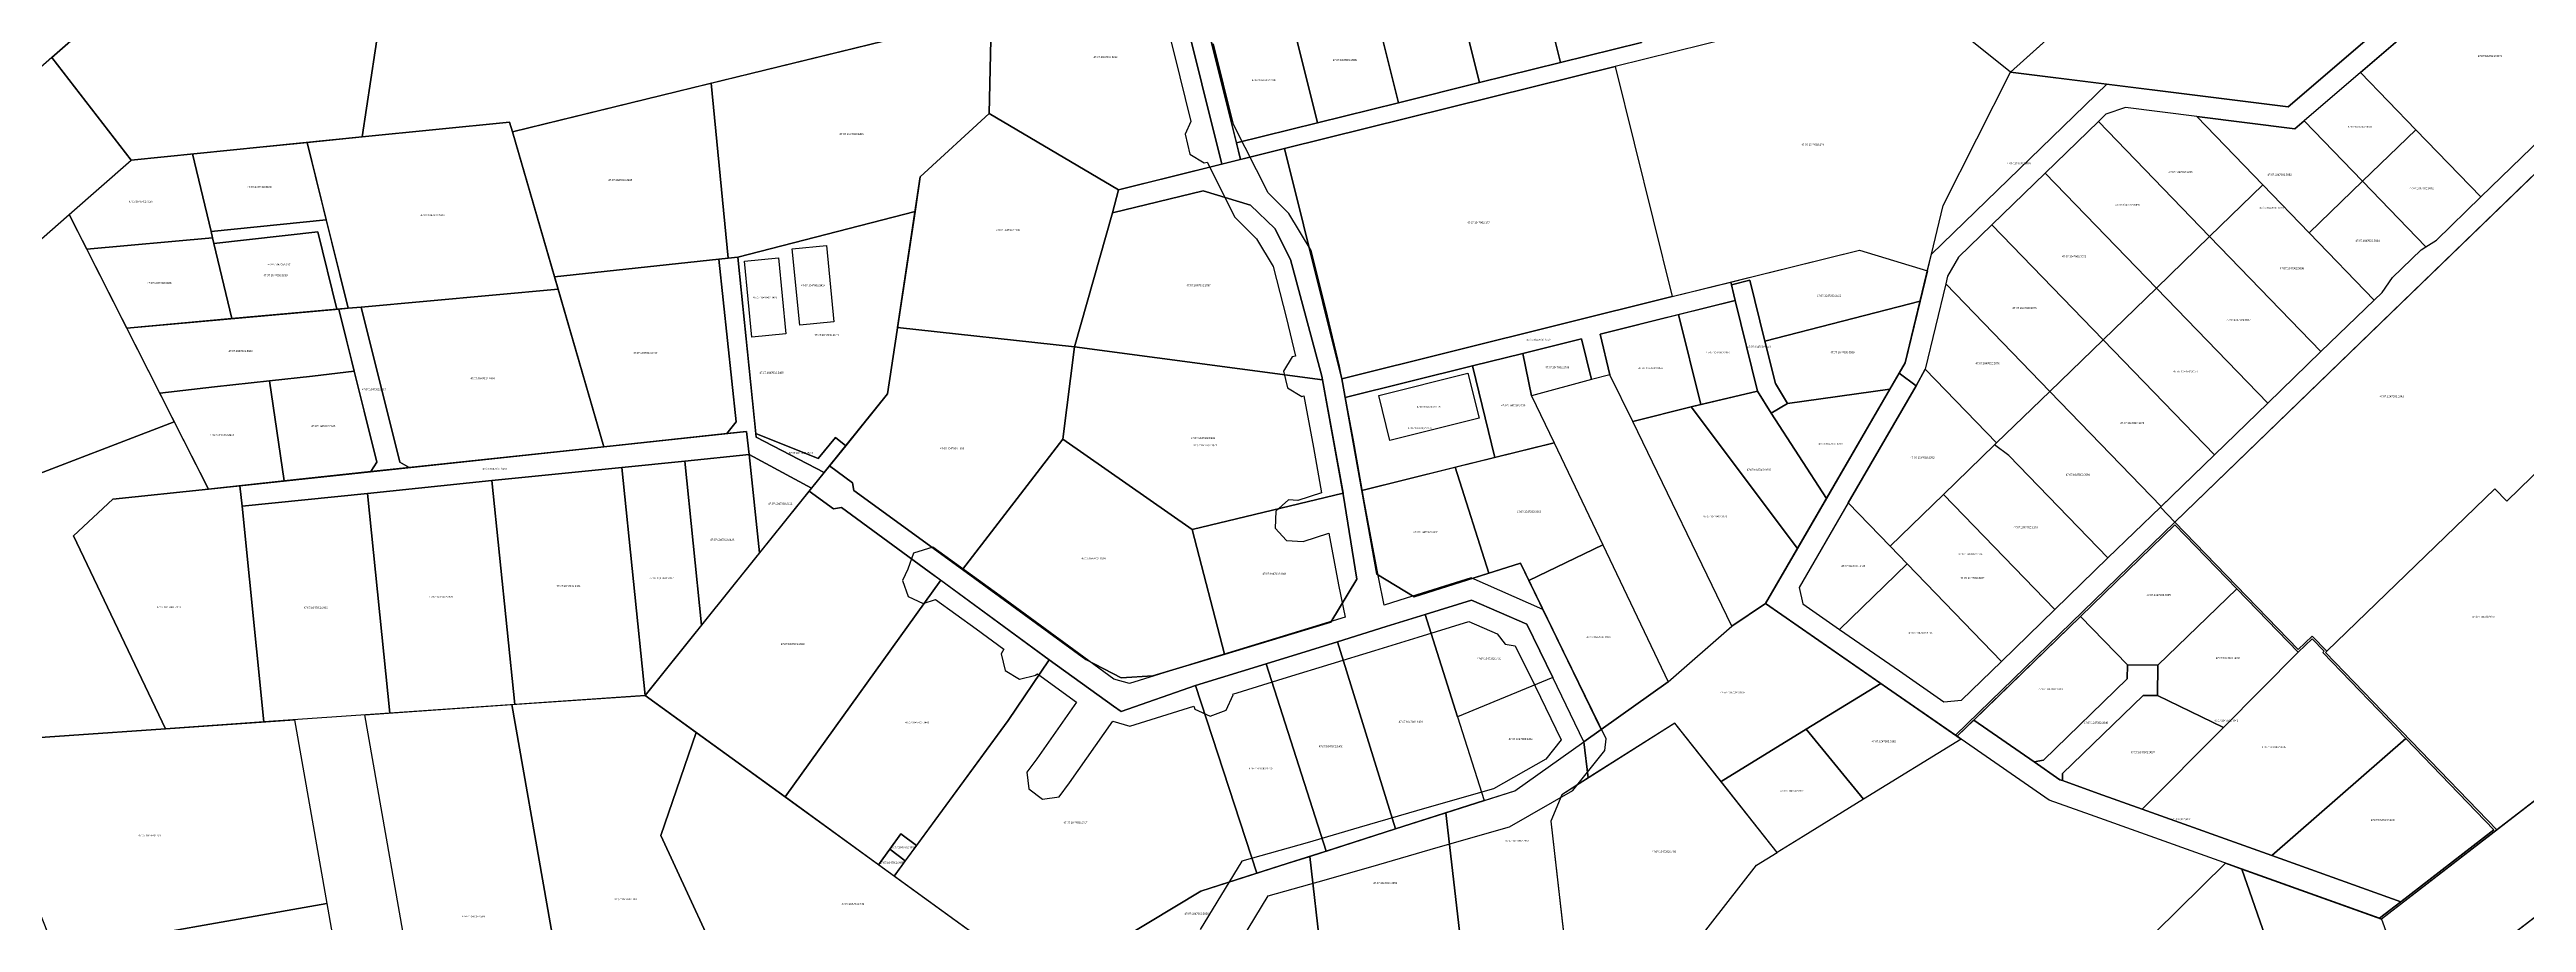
# Model space of a CAD drawing. Extents: x 896 to 2274771, y 652 to 548028.
# Drawn here: x 2232890 to 2234193, y 433235 to 433694 of the extents above; entities that cross this region are included whole.
import ezdxf
from ezdxf.enums import TextEntityAlignment as Align

# ---------------------------------------------------------------- set-up
doc = ezdxf.new("R2010")
doc.units = 0
doc.header["$MEASUREMENT"] = 0
for name, color, linetype in [('D', 1, 'CONTINUOUS'), ('LABELS', 254, 'CONTINUOUS'), ('P', 94, 'CONTINUOUS'), ('Z', 30, 'CONTINUOUS')]:
    doc.layers.add(name, color=color, linetype=linetype)

msp = doc.modelspace()

# ---------------------------------------------------------------- linework, layer by layer
at = {"layer": 'D', "linetype": 'Continuous'}
for points in [[(2233280.79, 433589.31), (2233298.71, 433591.08), (2233302.67, 433551), (2233284.74, 433549.24)], [(2233255.57, 433582.96), (2233273.49, 433584.73), (2233277.45, 433544.65), (2233259.52, 433542.89)], [(2233589.35, 433512.35), (2233636.31, 433523.98), (2233642.17, 433500.31), (2233595.21, 433488.68)]]:
    msp.add_lwpolyline(points, close=True, dxfattribs=at)
at = {"layer": 'P', "linetype": 'Continuous'}
for points in [[(2233072.8, 433767.7), (2233121.75, 433815.12), (2233289.44, 433851.35), (2233328.78, 433698.61), (2233133.54, 433650.89), (2233132.05, 433656.03), (2233054.39, 433648.23)], [(2233475.44, 433760.11), (2233478.3, 433771.32), (2233480.77, 433780.98), (2233486.97, 433755.98), (2233516.71, 433636.31), (2233506.79, 433633.85)], [(2234033.4, 433782.54), (2234198.72, 433776.18), (2234067.9, 433664.07), (2233921.71, 433682.19)], [(2233397.53, 433718.36), (2233470.11, 433739.21), (2233475.44, 433760.11), (2233506.79, 433633.85), (2233452.45, 433620.35), (2233384.42, 433660.51), (2233385.67, 433714.95)], [(2234105.88, 433682.13), (2234198.05, 433761.12), (2234208.6, 433764.79), (2234224.49, 433764.19), (2234231.48, 433758.04), (2234242.18, 433694.05), (2234238.85, 433683.96), (2234169.25, 433616.66), (2234135.02, 433652.03)], [(2233671.17, 433742.85), (2233713.77, 433753.44), (2233727.55, 433697.94), (2233684.96, 433687.36)], [(2233971.51, 433749.31), (2233984.51, 433738.61), (2233921.71, 433682.19), (2233869.87, 433724.06)], [(2233585.96, 433721.68), (2233628.57, 433732.27), (2233642.35, 433676.8), (2233599.75, 433666.21)], [(2233628.57, 433732.27), (2233671.17, 433742.85), (2233684.96, 433687.36), (2233642.35, 433676.8)], [(2233543.36, 433711.1), (2233585.96, 433721.68), (2233599.75, 433666.21), (2233557.14, 433655.63)], [(2233886.28, 433612.16), (2233921.71, 433682.19), (2233869.87, 433724.06), (2233713.68, 433685.26), (2233743.75, 433564.27), (2233842.29, 433588.73), (2233878.03, 433577.89)], [(2233238.15, 433676.45), (2233328.78, 433698.61), (2233385.67, 433714.96), (2233384.42, 433660.51), (2233348.12, 433627.24), (2233345.37, 433609.1), (2233252.21, 433585.05), (2233247, 433584.49)], [(2233500.75, 433700.51), (2233543.36, 433711.1), (2233557.14, 433655.63), (2233514.54, 433645.04)], [(2232770.27, 433583.82), (2232770.27, 433493.28), (2232900.33, 433607.42), (2232932.95, 433636.03), (2232891.19, 433689.92)], [(2233569.89, 433521.1), (2233539.84, 433642.05), (2233713.68, 433685.26), (2233743.75, 433564.27)], [(2233880.13, 433586.6), (2233886.28, 433612.16), (2233921.71, 433682.19), (2233972.39, 433675.91)], [(2234105.88, 433682.13), (2234076.21, 433656.7), (2234107, 433624.9), (2234135.02, 433652.03)], [(2233133.54, 433650.89), (2233238.15, 433676.45), (2233247, 433584.49), (2233242.2, 433583.97), (2233155.68, 433574.65)], [(2233025.48, 433645.32), (2233054.39, 433648.23), (2233132.05, 433656.03), (2233133.54, 433650.89), (2233157.56, 433568.12), (2233053.99, 433558.78), (2233047.18, 433558.17)], [(2233336.13, 433548.08), (2233348.12, 433627.24), (2233384.42, 433660.51), (2233452.45, 433620.35), (2233449.31, 433608.24), (2233429.37, 433537.95)], [(2233968, 433656.35), (2233939.98, 433629.22), (2233998.54, 433568.72), (2234026.56, 433595.84)], [(2234019.75, 433658.95), (2233982.21, 433663.61), (2233971.95, 433660.17), (2233968, 433656.35), (2234026.56, 433595.84), (2234054.59, 433622.97)], [(2234019.75, 433658.95), (2234071.37, 433652.56), (2234076.21, 433656.7), (2234107, 433624.9), (2234078.98, 433597.78), (2234054.59, 433622.97)], [(2232965.19, 433639.27), (2233025.48, 433645.32), (2233035.59, 433604.72), (2232974.94, 433598.54)], [(2233452.45, 433620.35), (2233539.85, 433642.05), (2233569.9, 433521.1), (2233580.46, 433462.31), (2233588.35, 433418.36), (2233608, 433406.4), (2233663.92, 433424.1), (2233706.39, 433336.71), (2233697.3, 433330.25), (2233680.94, 433364.1), (2233667.27, 433392.04), (2233638.2, 433404.64), (2233613.82, 433397.11), (2233593.36, 433390.79), (2233567.67, 433382.85), (2233553.43, 433378.45), (2233530.19, 433371.27), (2233493.03, 433359.79), (2233453.78, 433346.2), (2233449.8, 433349.04), (2233416.02, 433373.3), (2233352.9, 433419.58), (2233306.71, 433453.35), (2233302.52, 433452.68), (2233289.71, 433462.02), (2233297.56, 433471.78), (2233300.35, 433475.25), (2233312.49, 433466.45), (2233313.16, 433462.26), (2233370.31, 433420.84), (2233435.29, 433373.47), (2233453.78, 433363.9), (2233470.42, 433364.86), (2233506.85, 433375.82), (2233564.17, 433393.11), (2233577.92, 433415.81), (2233570.66, 433460.38), (2233559.41, 433522.37), (2233543.01, 433583.7), (2233534.65, 433600.1), (2233521.95, 433612.35), (2233497, 433619.95), (2233449.31, 433608.24)], [(2234008.32, 433445.74), (2234215.19, 433645.77), (2234236.39, 433518.82), (2234222.94, 433508.02), (2234204.13, 433489.85), (2234202.56, 433475.82), (2234182.85, 433456.78), (2234176.59, 433463.25), (2234088.18, 433377.88), (2234080.54, 433385.8), (2234073.22, 433378.72)], [(2234135.02, 433652.03), (2234107, 433624.9), (2234140.32, 433590.48), (2234145.85, 433594.03), (2234169.25, 433616.66)], [(2232900.33, 433607.42), (2232932.95, 433636.03), (2232965.19, 433639.27), (2232974.94, 433598.54), (2232975.74, 433595.17), (2232909.57, 433589.22)], [(2233939.98, 433629.22), (2233911.95, 433602.09), (2233970.52, 433541.59), (2233998.54, 433568.72)], [(2233449.31, 433608.24), (2233497, 433619.95), (2233521.95, 433612.35), (2233534.65, 433600.1), (2233543.01, 433583.7), (2233559.41, 433522.37), (2233559.75, 433520.51), (2233429.37, 433537.95)], [(2234054.59, 433622.97), (2234026.56, 433595.84), (2234085.15, 433535.33), (2234113.18, 433562.44), (2234078.98, 433597.78)], [(2234107, 433624.9), (2234078.98, 433597.78), (2234113.18, 433562.44), (2234117.32, 433566.44), (2234122.74, 433574.28), (2234137.83, 433588.87), (2234140.32, 433590.48)], [(2232770.27, 433493.28), (2232900.33, 433607.42), (2232955.61, 433498.48), (2232787.33, 433433.96), (2232770.26, 433487.55)], [(2232974.94, 433598.54), (2233035.59, 433604.72), (2233047.18, 433558.17), (2233041.21, 433557.63), (2233031.07, 433598.29), (2232976.48, 433592.12), (2232975.74, 433595.17)], [(2233252.21, 433585.05), (2233345.37, 433609.1), (2233335.91, 433546.63), (2233330.82, 433513.17), (2233308.89, 433485.89), (2233303.47, 433490.16), (2233294.46, 433479.17), (2233261.66, 433492.39)], [(2233911.95, 433602.09), (2233894.39, 433585.09), (2233888.68, 433575.09), (2233887.71, 433571.06), (2233942.5, 433514.47), (2233970.52, 433541.59)], [(2232909.57, 433589.22), (2232975.74, 433595.17), (2232976.48, 433592.12), (2232985.92, 433552.68), (2232930.63, 433547.73)], [(2232976.48, 433592.12), (2233031.07, 433598.29), (2233041.21, 433557.63), (2232985.92, 433552.68)], [(2233774.55, 433571.91), (2233784.27, 433574.32), (2233842.29, 433588.73), (2233878.03, 433577.89), (2233874.17, 433561.83), (2233792.56, 433540.78), (2233784.63, 433572.86), (2233774.91, 433570.46)], [(2234026.56, 433595.84), (2233998.54, 433568.72), (2234057.11, 433508.22), (2234085.15, 433535.33)], [(2233155.68, 433574.65), (2233242.2, 433583.97), (2233251.19, 433498.38), (2233246.36, 433492.25), (2233181.6, 433485.34)], [(2233242.2, 433583.97), (2233247, 433584.49), (2233252.21, 433585.05), (2233261.86, 433490.4), (2233297.56, 433471.78), (2233290.89, 433463.49), (2233258.07, 433481.27), (2233256.78, 433493.36), (2233246.36, 433492.25), (2233251.19, 433498.38)], [(2233053.99, 433558.78), (2233157.56, 433568.12), (2233181.6, 433485.34), (2233079.18, 433474.4), (2233074.28, 433477.27)], [(2233569.89, 433521.1), (2233743.75, 433564.27), (2233774.55, 433571.91), (2233776.95, 433562.2), (2233705.79, 433544.54), (2233711.03, 433523.2), (2233701.37, 433520.61), (2233696.09, 433542.11), (2233665.12, 433534.44), (2233638.71, 433527.88), (2233571.67, 433511.24)], [(2233747.11, 433554.79), (2233776.95, 433562.2), (2233788.71, 433514.65), (2233758.84, 433507.57)], [(2233774.91, 433570.46), (2233784.63, 433572.86), (2233792.56, 433540.78), (2233798.05, 433518.54), (2233804.37, 433508.16), (2233795.83, 433502.96), (2233788.71, 433514.65), (2233776.95, 433562.2)], [(2233792.56, 433540.78), (2233874.17, 433561.83), (2233866.41, 433529.52), (2233858.33, 433515.6), (2233804.37, 433508.16), (2233798.05, 433518.54)], [(2233887.71, 433571.06), (2233876.91, 433526.15), (2233914.48, 433487.34), (2233942.5, 433514.47)], [(2233998.54, 433568.72), (2233970.52, 433541.59), (2234029.07, 433481.11), (2234057.11, 433508.22)], [(2232930.66, 433547.67), (2233042.2, 433557.72), (2233050.34, 433525), (2233028.29, 433522.53), (2233005.77, 433520.03), (2232976.8, 433516.8), (2232947.95, 433513.59)], [(2233042.2, 433557.72), (2233047.18, 433558.17), (2233053.99, 433558.78), (2233074.28, 433477.27), (2233079.18, 433474.4), (2233059.07, 433472.25), (2233062.24, 433477.18)], [(2233705.79, 433544.54), (2233747.11, 433554.79), (2233758.84, 433507.57), (2233753.81, 433506.37), (2233722.99, 433498.54), (2233711.03, 433523.2)], [(2233336.13, 433548.08), (2233429.37, 433537.95), (2233423.19, 433489.33), (2233370.31, 433420.84), (2233313.16, 433462.26), (2233312.49, 433466.45), (2233300.35, 433475.25), (2233330.82, 433513.17), (2233335.91, 433546.63)], [(2233429.37, 433537.95), (2233559.75, 433520.51), (2233570.57, 433460.87), (2233491.19, 433441.87), (2233423.19, 433489.33)], [(2233665.12, 433534.44), (2233696.09, 433542.11), (2233701.37, 433520.61), (2233669.83, 433512.15)], [(2233970.52, 433541.59), (2233942.5, 433514.47), (2234001.04, 433454), (2234029.07, 433481.11)], [(2233005.77, 433520.03), (2233028.29, 433522.53), (2233050.34, 433525), (2233062.24, 433477.18), (2233059.07, 433472.25), (2233013.5, 433467.38)], [(2233571.67, 433511.24), (2233638.71, 433527.88), (2233650.38, 433479.68), (2233580.46, 433462.31)], [(2233638.71, 433527.88), (2233665.12, 433534.44), (2233669.83, 433512.15), (2233681.63, 433487.44), (2233650.38, 433479.68)], [(2233792.9, 433402.93), (2233863.23, 433524.03), (2233872.09, 433517.38), (2233836.37, 433455.88), (2233810.53, 433411.38), (2233812.44, 433402.77), (2233831.89, 433389.3), (2233863.39, 433367.47), (2233886.74, 433351.3), (2233895.98, 433352.06), (2233917.06, 433372.53), (2233945.04, 433399.7), (2233973.02, 433426.87), (2234000.68, 433453.65), (2234008.32, 433445.74), (2233990.4, 433428.42), (2233892.85, 433333.69), (2233857.12, 433358.43)], [(2233886.46, 433460.22), (2233858.44, 433433.09), (2233836.37, 433455.88), (2233872.09, 433517.38), (2233876.91, 433526.15), (2233914.48, 433487.34), (2233913.44, 433486.33)], [(2232947.95, 433513.59), (2232976.8, 433516.8), (2233005.77, 433520.03), (2233013.5, 433467.38), (2232973.56, 433463.11)], [(2233753.81, 433506.37), (2233788.71, 433514.65), (2233795.83, 433502.96), (2233824.99, 433458.16), (2233809.71, 433431.82)], [(2233804.37, 433508.16), (2233858.33, 433515.6), (2233824.99, 433458.16), (2233795.83, 433502.96)], [(2233914.48, 433487.34), (2233942.5, 433514.47), (2234001.04, 433454), (2234000.68, 433453.65), (2233973.02, 433426.87), (2233920.82, 433480.79), (2233913.44, 433486.33)], [(2232787.33, 433433.96), (2232955.61, 433498.48), (2232973.56, 433463.11), (2232923.3, 433457.73), (2232902.67, 433438.59), (2232950.92, 433337.13), (2232849.47, 433330.09)], [(2233722.99, 433498.54), (2233753.81, 433506.37), (2233809.71, 433431.82), (2233792.91, 433402.93), (2233775.13, 433390.95)], [(2234087.47, 433377.2), (2234088.18, 433377.88), (2234176.59, 433463.25), (2234182.85, 433456.78), (2234202.56, 433475.82), (2234204.13, 433489.85), (2234222.94, 433508.02), (2234253.88, 433342.71), (2234177.68, 433283.88)], [(2233122.78, 433467.52), (2233057.22, 433460.85), (2232991.28, 433454.14), (2232990.19, 433464.88), (2233181.6, 433485.34), (2233256.78, 433493.36), (2233258.06, 433481.27), (2233224.31, 433477.84), (2233191.13, 433474.47)], [(2233261.66, 433492.39), (2233294.46, 433479.17), (2233303.47, 433490.16), (2233308.89, 433485.89), (2233297.56, 433471.78), (2233261.86, 433490.4)], [(2233506.85, 433375.82), (2233470.42, 433364.86), (2233453.78, 433363.9), (2233435.29, 433373.47), (2233370.31, 433420.84), (2233423.19, 433489.33), (2233491.19, 433441.87), (2233508.27, 433376.25)], [(2233629.66, 433474.53), (2233681.63, 433487.44), (2233707.23, 433433.81), (2233668.35, 433414.99), (2233663.92, 433424.1), (2233647.3, 433418.84)], [(2233913.44, 433486.33), (2233886.46, 433460.22), (2233945.04, 433399.7), (2233973.02, 433426.87), (2233920.82, 433480.79)], [(2233122.78, 433467.52), (2233191.13, 433474.47), (2233203.32, 433354.63), (2233134.74, 433349.88)], [(2233191.13, 433474.47), (2233224.31, 433477.84), (2233233.08, 433391.63), (2233203.32, 433354.63)], [(2233224.31, 433477.84), (2233258.06, 433481.27), (2233263.58, 433429.54), (2233233.08, 433391.63)], [(2233258.07, 433481.27), (2233290.89, 433463.49), (2233263.58, 433429.54)], [(2233580.46, 433462.31), (2233629.66, 433474.53), (2233647.3, 433418.84), (2233608, 433406.4), (2233588.35, 433418.36)], [(2232923.3, 433457.73), (2232973.56, 433463.11), (2232990.19, 433464.88), (2232991.28, 433454.14), (2233002.81, 433340.73), (2232950.92, 433337.13), (2232902.67, 433438.59)], [(2232991.28, 433454.14), (2233057.22, 433460.85), (2233068.97, 433345.32), (2233002.81, 433340.73)], [(2233057.22, 433460.85), (2233122.78, 433467.52), (2233134.74, 433349.88), (2233068.97, 433345.32)], [(2233358.9, 433415.18), (2233277.01, 433301.21), (2233249.12, 433321.42), (2233203.32, 433354.63), (2233289.71, 433462.02), (2233302.52, 433452.68), (2233306.71, 433453.35), (2233352.9, 433419.58)], [(2233570.66, 433460.38), (2233577.92, 433415.81), (2233564.17, 433393.11), (2233508.27, 433376.25), (2233491.19, 433441.87), (2233570.57, 433460.87)], [(2233886.46, 433460.22), (2233858.44, 433433.09), (2233867.48, 433423.75), (2233917.06, 433372.53), (2233945.04, 433399.7)], [(2233858.44, 433433.09), (2233836.37, 433455.88), (2233810.53, 433411.38), (2233812.44, 433402.77), (2233831.89, 433389.3), (2233867.48, 433423.75)], [(2234008.26, 433444.29), (2233958.66, 433396.16), (2233893.69, 433333.11), (2233892.85, 433333.69), (2233990.4, 433428.42), (2234008.32, 433445.74), (2234073.22, 433378.72), (2234080.54, 433385.8), (2234088.18, 433377.88), (2234087.47, 433377.2), (2234177.68, 433283.88), (2234117.01, 433237.04), (2234115.91, 433237.44), (2234127.19, 433246.15), (2234176.18, 433283.99), (2234129.8, 433331.98), (2234086.06, 433377.23), (2234086.78, 433377.92), (2234080.54, 433384.39), (2234073.2, 433377.31), (2234040.85, 433410.71)], [(2233958.66, 433396.16), (2234008.26, 433444.29), (2234040.85, 433410.71), (2233999.32, 433370.5), (2233983.32, 433370.74)], [(2233741.63, 433361.75), (2233706.39, 433336.71), (2233668.35, 433414.99), (2233707.23, 433433.81)], [(2233867.48, 433423.75), (2233831.89, 433389.3), (2233863.39, 433367.47), (2233886.74, 433351.3), (2233895.98, 433352.06), (2233917.06, 433372.53)], [(2233358.9, 433415.18), (2233416.02, 433373.3), (2233394.45, 433341.44), (2233346.18, 433275.78), (2233337.98, 433281.89), (2233332.12, 433273.78), (2233326.15, 433265.59), (2233277.01, 433301.21)], [(2233999.32, 433370.5), (2234040.85, 433410.71), (2234073.2, 433377.31), (2234033.78, 433337.76), (2233999.08, 433354.5)], [(2233567.67, 433382.85), (2233593.36, 433390.79), (2233613.82, 433397.11), (2233630.87, 433343.29), (2233644.8, 433299.3), (2233598.18, 433284.4)], [(2233630.87, 433343.29), (2233613.82, 433397.11), (2233638.2, 433404.64), (2233667.27, 433392.04), (2233680.94, 433364.1)], [(2233741.63, 433361.75), (2233775.13, 433390.95), (2233792.9, 433402.92), (2233853.53, 433360.91), (2233814.28, 433336.84), (2233769.46, 433309.34), (2233745.09, 433340.07), (2233699.61, 433311.21), (2233697.3, 433330.24), (2233706.39, 433336.7)], [(2233958.66, 433396.16), (2233983.32, 433370.74), (2233983.21, 433363.25), (2233939.16, 433320.59), (2233934.22, 433319.63), (2233902.47, 433341.63)], [(2233530.19, 433371.27), (2233553.43, 433378.45), (2233567.67, 433382.85), (2233598.18, 433284.4), (2233561.74, 433272.76)], [(2233990.98, 433294.82), (2234033.78, 433337.76), (2234073.2, 433377.31), (2234080.54, 433384.39), (2234086.78, 433377.92), (2234086.06, 433377.23), (2234129.8, 433331.98), (2234059.26, 433270.42)], [(2234309.08, 433380.26), (2234253.89, 433342.7), (2234117.02, 433237.04), (2234134.12, 433189.45), (2234318.36, 433330.58)], [(2233416.02, 433373.3), (2233449.8, 433349.04), (2233453.78, 433346.2), (2233493.03, 433359.79), (2233525.24, 433261.11), (2233495.69, 433251.67), (2233413.6, 433202.21), (2233366.33, 433236.47), (2233334.33, 433259.66), (2233394.45, 433341.44)], [(2233493.03, 433359.79), (2233530.19, 433371.27), (2233561.74, 433272.76), (2233541.17, 433266.19), (2233525.24, 433261.11)], [(2233934.22, 433319.63), (2233939.16, 433320.59), (2233983.21, 433363.25), (2233983.32, 433370.74), (2233999.32, 433370.5), (2233999.08, 433354.5), (2233991.54, 433354.62), (2233949.22, 433313.64), (2233949.07, 433309.81), (2233947.65, 433310.31)], [(2233133.2, 433349.76), (2233203.32, 433354.63), (2233230.18, 433335.14), (2233211.71, 433280.99), (2233250.34, 433197.15), (2233252.79, 433154.88), (2233169.99, 433140.34)], [(2233630.87, 433343.29), (2233644.8, 433299.3), (2233661.06, 433304.49), (2233697.3, 433330.25), (2233680.94, 433364.1)], [(2233814.28, 433336.84), (2233853.53, 433360.91), (2233857.12, 433358.43), (2233895.87, 433331.58), (2233844.48, 433300.01)], [(2233991.54, 433354.62), (2233999.08, 433354.5), (2234033.78, 433337.76), (2233990.98, 433294.82), (2233967.95, 433303.05), (2233949.07, 433309.81), (2233949.22, 433313.64)], [(2232893.03, 433220.07), (2232849.47, 433330.09), (2232950.92, 433337.13), (2233018.94, 433341.84), (2233035.93, 433245.17)], [(2233094.08, 433127.01), (2233055.88, 433344.41), (2233133.2, 433349.76), (2233169.99, 433140.34)], [(2233745.09, 433340.07), (2233685.66, 433302.35), (2233679.91, 433288.42), (2233687.32, 433223.9), (2233707.47, 433224.89), (2233707.95, 433204.9), (2233740.96, 433204.95), (2233788.06, 433265.35), (2233799.01, 433272.07)], [(2233893.69, 433333.11), (2233902.47, 433341.63), (2233934.22, 433319.63), (2233947.65, 433310.31), (2233949.07, 433309.81), (2233967.95, 433303.05), (2233990.98, 433294.82), (2234059.26, 433270.42), (2234127.19, 433246.15), (2234115.91, 433237.44), (2233963.9, 433291.75), (2233942.12, 433299.55), (2233895.88, 433331.59)], [(2233230.18, 433335.14), (2233249.12, 433321.42), (2233413.6, 433202.21), (2233368.89, 433175.27), (2233252.79, 433154.88), (2233250.34, 433197.15), (2233211.71, 433280.99)], [(2233624.73, 433292.88), (2233661.06, 433304.49), (2233697.3, 433330.24), (2233699.61, 433311.21), (2233685.66, 433302.35), (2233679.91, 433288.42), (2233686.64, 433229.86), (2233657.47, 433228.45), (2233632.4, 433226.07)], [(2233769.46, 433309.34), (2233814.28, 433336.84), (2233844.48, 433300.01), (2233812.6, 433280.41), (2233799.01, 433272.07)], [(2234059.26, 433270.42), (2234129.8, 433331.98), (2234176.18, 433283.99), (2234127.19, 433246.15)], [(2233553.1, 433270), (2233598.18, 433284.4), (2233624.73, 433292.88), (2233632.4, 433226.07), (2233558.94, 433219.08)], [(2233337.98, 433281.89), (2233346.18, 433275.78), (2233340.26, 433267.72), (2233332.12, 433273.78)], [(2233332.12, 433273.78), (2233340.26, 433267.72), (2233334.33, 433259.66), (2233326.15, 433265.59)], [(2233427.42, 433210.54), (2233495.69, 433251.67), (2233541.17, 433266.19), (2233553.1, 433270), (2233558.94, 433219.08), (2233559.64, 433213.05), (2233545.7, 433211.71), (2233446.59, 433209.76)], [(2233936.19, 433169.11), (2234034.98, 433266.35), (2234043.44, 433263.32), (2234091.17, 433126.41), (2234075.76, 433049.51), (2234057.55, 433038.45), (2234029.46, 433068.67), (2233992.32, 433108.68)], [(2234043.44, 433263.32), (2234117.01, 433237.04), (2234134.12, 433189.45), (2234198.55, 433238.81), (2234232.59, 433144.79), (2234075.76, 433049.51), (2234091.17, 433126.41)], [(2232940.55, 433100.04), (2232893.03, 433220.07), (2233035.93, 433245.17), (2233057.8, 433120.64)]]:
    msp.add_lwpolyline(points, close=True, dxfattribs=at)
at = {"layer": 'P', "color": 3, "linetype": 'Continuous', "lineweight": 60}
msp.add_lwpolyline([(2232891.19, 433689.92), (2232997.52, 433783.24), (2233063.68, 433708.52), (2233054.39, 433648.23), (2232932.95, 433636.03)], close=True, dxfattribs=at)
at = {"layer": 'P', "linetype": 'Continuous'}
for points in [[(2234198.05, 433761.12), (2234105.88, 433682.13), (2234076.21, 433656.7), (2234071.37, 433652.56), (2234019.75, 433658.95), (2233982.21, 433663.61), (2233971.95, 433660.17), (2233968, 433656.35), (2233939.98, 433629.22), (2233911.95, 433602.09), (2233894.39, 433585.09), (2233888.68, 433575.09), (2233887.71, 433571.06), (2233876.91, 433526.15), (2233872.09, 433517.38), (2233863.23, 433524.03), (2233866.41, 433529.52), (2233878.65, 433580.43), (2233880.13, 433586.6), (2233972.39, 433675.91), (2234067.9, 433664.07), (2234198.72, 433776.18)], [(2233869.87, 433724.06), (2233713.68, 433685.26), (2233539.84, 433642.06), (2233516.71, 433636.31), (2233514.54, 433645.04), (2233557.14, 433655.63), (2233599.75, 433666.21), (2233642.35, 433676.8), (2233684.96, 433687.36), (2233727.55, 433697.94)], [(2234217.24, 433647.76), (2234008.32, 433445.74), (2234000.68, 433453.65), (2234029.07, 433481.11), (2234057.11, 433508.22), (2234085.15, 433535.33), (2234113.18, 433562.44), (2234117.32, 433566.44), (2234122.74, 433574.28), (2234137.83, 433588.87), (2234140.32, 433590.48), (2234145.85, 433594.03), (2234169.25, 433616.66), (2234238.85, 433683.96)]]:
    msp.add_lwpolyline(points, dxfattribs=at)
at = {"layer": 'Z', "linetype": 'Continuous'}
for points in [[(2233470.14, 433737.91), (2233481.7, 433691.91), (2233490.51, 433656.34), (2233490.41, 433656.29), (2233487.47, 433649.68), (2233489.98, 433639.17), (2233497.53, 433634.53), (2233499.03, 433634.89), (2233513.73, 433606.06), (2233525.09, 433594.7), (2233533.84, 433580.12), (2233540.78, 433552.7), (2233545.5, 433532.97), (2233543.83, 433532.56), (2233539.22, 433524.99), (2233541.32, 433516.38), (2233548.9, 433511.77), (2233549.96, 433512.03), (2233555.11, 433484.9), (2233559.2, 433461.2), (2233546.79, 433457.15), (2233541.83, 433457.39), (2233535.26, 433451.44), (2233534.82, 433442.59), (2233540.77, 433436.02), (2233549.68, 433435.58), (2233563.08, 433439.95), (2233568.24, 433412.69), (2233571.67, 433395.77), (2233535, 433384.59), (2233494.96, 433372.2), (2233458.16, 433360.81), (2233449.94, 433363.17), (2233390.16, 433406.88), (2233354.83, 433432.49), (2233344.61, 433429.32), (2233341.66, 433421.05), (2233338.78, 433415.05), (2233341.72, 433406.69), (2233349.72, 433402.86), (2233356.13, 433405.12), (2233377.56, 433389.58), (2233392.17, 433378.9), (2233390.64, 433376.4), (2233392.72, 433367.78), (2233400.29, 433363.16), (2233408.91, 433365.25), (2233408.97, 433365.35), (2233409.86, 433365.96), (2233430.29, 433351.02), (2233409.46, 433321.23), (2233404.14, 433314.25), (2233405.31, 433305.47), (2233412.36, 433300.09), (2233421.15, 433301.27), (2233426.74, 433308.6), (2233449.43, 433341.05), (2233458.4, 433338.48), (2233492.1, 433348.92), (2233492.66, 433347.44), (2233500.74, 433343.79), (2233509.03, 433346.91), (2233512.69, 433354.99), (2233512.59, 433355.25), (2233541.29, 433364.13), (2233587.24, 433378.14), (2233610.11, 433385.29), (2233636.77, 433393.56), (2233651.72, 433386.99), (2233655.87, 433381.48), (2233661.21, 433380.73), (2233671.72, 433359.42), (2233685.44, 433331.3), (2233677.33, 433321.14), (2233649.83, 433305.44), (2233614.65, 433295.48), (2233579.15, 433285.13), (2233551.67, 433277.17), (2233517.27, 433267.54), (2233495.46, 433231.56)], [(2233513.71, 433220.38), (2233531.19, 433249.21), (2233557.54, 433256.59), (2233585.12, 433264.58), (2233620.56, 433274.91), (2233658.18, 433285.57), (2233691.49, 433304.59), (2233708.32, 433325.65), (2233709, 433331.81), (2233690.93, 433368.85), (2233675.63, 433399.86), (2233638.06, 433416.37), (2233603.75, 433405.72), (2233592.21, 433402.12), (2233589.25, 433416.8), (2233581.85, 433455.81), (2233576.16, 433488.72), (2233568.78, 433527.64), (2233561.56, 433557.82), (2233553.81, 433588.43), (2233542.09, 433607.97), (2233531.26, 433618.79), (2233512.96, 433654.69), (2233502.47, 433697.09)]]:
    msp.add_lwpolyline(points, dxfattribs=at)

# ---------------------------------------------------------------- texts
at = {"layer": 'LABELS'}
for s, p in [('47:07:1047002:2219', (2233445.605, 433690.23)), ('47:07:1047002:2699', (2233571.555, 433688.655)), ('47:07:1047002:3071', (2234174.03, 433690.725)), ('47:07:1047002:2700', (2233528.945, 433678.07)), ('47:07:1047002:3081', (2234105.615, 433653.515)), ('47:07:1047002:2405', (2233311.91, 433649.725)), ('47:07:1047002:174', (2233817.695, 433644.165)), ('47:07:1047002:3080', (2233926.26, 433634.395)), ('47:07:1047002:3085', (2234011.295, 433629.725)), ('47:07:1047002:3083', (2234063.375, 433628.365)), ('47:07:1047002:3187', (2232938.035, 433614.245)), ('47:07:1047002:3189', (2233000.39, 433621.93)), ('47:07:1047002:2406', (2233190.27, 433625.55)), ('47:07:1047002:3082', (2234138.125, 433621.255)), ('47:07:1047002:2413', (2233091.52, 433607.1)), ('47:07:1047002:177', (2233641.795, 433603.18)), ('47:07:1047002:3088', (2233983.27, 433612.535)), ('47:07:1047002:3079', (2234059.1, 433610.96)), ('47:07:1047002:1995', (2233394.29, 433599.23)), ('47:07:1047002:3084', (2234109.65, 433593.67)), ('47:07:1047002:3190', (2233008.845, 433575.485)), ('47:07:1047002:3191', (2233011.06, 433581.175)), ('47:07:1047002:3072', (2233955.245, 433585.405)), ('47:07:1047002:3086', (2234069.87, 433579.15)), ('47:07:1047002:3188', (2232947.745, 433571.45)), ('47:07:1047002:3423', (2233266.51, 433563.81)), ('47:07:1047002:3424', (2233291.73, 433570.16)), ('47:07:1047002:1997', (2233494.56, 433570.23)), ('47:07:1047002:3402', (2233826.29, 433564.755)), ('47:07:1047002:3075', (2233929.115, 433558.28)), ('47:07:1047002:3087', (2234041.845, 433552.03)), ('47:07:1047002:2903', (2232990.5, 433535.655)), ('47:07:1047002:2944', (2233298.79, 433544.135)), ('47:07:1047002:2742', (2233673.42, 433541.575)), ('47:07:1047002:3401', (2233789.64, 433537.91)), ('47:07:1047002:3205', (2233833.365, 433534.995)), ('47:07:1047002:2407', (2233203.435, 433534.655)), ('47:07:1047002:2408', (2233269.88, 433524.27)), ('47:07:1047002:2739', (2233683.245, 433527.13)), ('47:07:1047002:2886', (2233732.315, 433526.665)), ('47:07:1047002:2887', (2233767.91, 433534.885)), ('47:07:1047002:3076', (2233909.705, 433529.2)), ('47:07:1047002:3073', (2234013.815, 433524.915)), ('47:07:1047002:2417', (2233060.69, 433515.515)), ('47:07:1047002:2414', (2233117.795, 433521.26)), ('47:07:1047002:1041', (2234122.355, 433511.825)), ('47:07:1047002:2905', (2233034.005, 433496.19)), ('47:07:1047002:3125', (2233615.76, 433506.33)), ('47:07:1047002:2738', (2233660.17, 433507.06)), ('47:07:1047002:3074', (2233985.785, 433497.795)), ('47:07:1047002:2904', (2232980.725, 433491.57)), ('47:07:1047002:1998', (2233364.86, 433484.46)), ('47:07:1047002:1999', (2233496.88, 433489.91)), ('47:07:1047002:1921', (2233498.05, 433486.15)), ('47:07:1047002:2737', (2233611.025, 433495.095)), ('47:07:1047002:3206', (2233827.08, 433486.88)), ('47:07:1047002:2424', (2233124.125, 433473.75)), ('47:07:1047002:2943', (2233285.275, 433482.085)), ('47:07:1047002:3207', (2233789.4, 433473.235)), ('47:07:1047002:3292', (2233875.425, 433479.62)), ('47:07:1047002:3291', (2233957.24, 433470.67)), ('47:07:1047002:2403', (2233274.48, 433455.405)), ('47:07:1047002:2003', (2233668.445, 433451.215)), ('47:07:1047002:3176', (2233766.35, 433448.66)), ('47:07:1047002:2423', (2233243.945, 433436.45)), ('47:07:1047002:2002', (2233613.88, 433440.465)), ('47:07:1047002:3103', (2233929.74, 433443.015)), ('47:07:1047002:1934', (2233439.29, 433426.615)), ('47:07:1047002:2001', (2233534.555, 433418.56)), ('47:07:1047002:3105', (2233839.005, 433422.59)), ('47:07:1047002:3108', (2233900.61, 433428.86)), ('47:07:1047002:2420', (2233095.98, 433406.42)), ('47:07:1047002:2421', (2233163.05, 433412.175)), ('47:07:1047002:2422', (2233212.105, 433416.235)), ('47:07:1047002:3107', (2233901.74, 433416.375)), ('47:07:1047002:3035', (2233999.755, 433407.395)), ('47:07:1047002:2418', (2232952.74, 433401.005)), ('47:07:1047002:2419', (2233030.125, 433400.79)), ('47:07:1047002:967', (2234170.675, 433395.95)), ('47:07:1047002:2000', (2233281.11, 433381.615)), ('47:07:1047002:1996', (2233704.99, 433385.26)), ('47:07:1047002:3106', (2233874.475, 433387.525)), ('47:07:1047002:1431', (2233647.38, 433373.965)), ('47:07:1047002:3036', (2234036.14, 433374.235)), ('47:07:1047002:3160', (2233775.415, 433356.13)), ('47:07:1047002:3034', (2233942.895, 433357.895)), ('47:07:1047002:3403', (2233346.515, 433340.385)), ('47:07:1047002:1429', (2233606.235, 433340.755)), ('47:07:1047002:3040', (2233966.77, 433340.275)), ('47:07:1047002:3042', (2234035.265, 433341.39)), ('47:07:1047002:1430', (2233564.185, 433327.805)), ('47:07:1047002:1434', (2233664.085, 433331.7)), ('47:07:1047002:3162', (2233855.075, 433330.46)), ('47:07:1047002:3038', (2234060.39, 433327.405)), ('47:07:1047002:1432', (2233527.385, 433316.19)), ('47:07:1047002:3037', (2233991.425, 433324.72)), ('47:07:1047002:3161', (2233806.97, 433304.455)), ('47:07:1047002:2717', (2233429.785, 433287.755)), ('47:07:1047002:3041', (2234010.44, 433289.535)), ('47:07:1047002:3039', (2234117.72, 433289.065)), ('47:07:1047002:287', (2232942.7, 433280.955)), ('47:07:1047002:3404', (2233339.15, 433274.805)), ('47:07:1047002:2852', (2233662.17, 433278.155)), ('47:07:1047002:3405', (2233333.205, 433266.72)), ('47:07:1047002:1450', (2233739.46, 433272.485)), ('47:07:1047002:2851', (2233592.75, 433255.98)), ('47:07:1047002:384', (2233112.935, 433238.385)), ('47:07:1047002:363', (2233192.995, 433247.485)), ('47:07:1047002:349', (2233312.655, 433245.01)), ('47:07:1047002:2850', (2233493.53, 433239.88))]:
    msp.add_text(s, height=1, dxfattribs=at).set_placement(p, align=Align.MIDDLE_CENTER)

doc.saveas('drawing.dxf')
